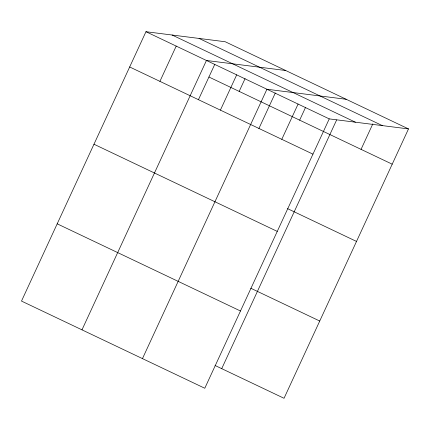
<?xml version="1.0" encoding="UTF-8"?>
<svg xmlns="http://www.w3.org/2000/svg" width="430" height="430" viewBox="0 0 430 430"><rect width="100%" height="100%" fill="white"/><g stroke="black" fill="none" stroke-linecap="round" stroke-linejoin="round"><path stroke-width="0.64" d="M408.5 128.919L225.218 41.748L145.963 31.712L21.5 301.081L204.782 388.252L329.246 118.884L408.5 128.919L284.036 398.287L215.064 365.484M159.917 81.356L176.209 46.096M81.985 329.848L206.448 60.479L285.703 70.515M198.413 99.765L214.828 64.242M220.397 110.123L236.688 74.863M239.166 91.391L245.068 78.626M142.464 358.615L266.933 89.246L346.182 99.282M258.892 128.532L275.308 93.009M281.795 139.325L298.087 104.065M299.651 120.158L305.547 107.392M221.719 368.65L336.636 119.948M361.05 149.361L372.848 123.824M199.063 38.437L382.345 125.608M172.118 35.023L355.4 122.195M145.963 31.712L329.246 118.884M208.926 77.008L392.208 164.179M129.672 66.972L312.954 154.144M287.541 208.631L356.508 241.434M93.977 144.227L277.259 231.399M250.765 288.229L319.732 321.033M57.195 223.826L240.477 310.998"/></g></svg>
